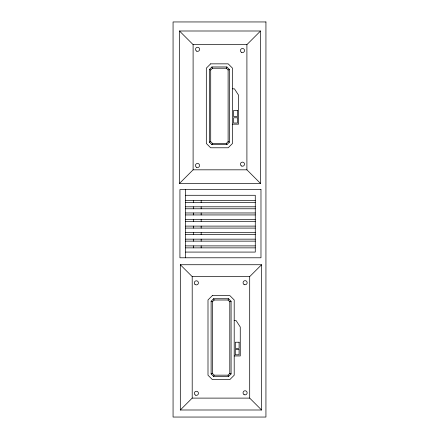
<?xml version="1.0" encoding="UTF-8"?>
<svg xmlns="http://www.w3.org/2000/svg" width="439" height="439" viewBox="0 0 439 439"><rect width="100%" height="100%" fill="white"/><g stroke="black" fill="none" stroke-linecap="round" stroke-linejoin="round"><path stroke-width="0.66" d="M226.359 68.237L228.115 69.993L228.115 141.627L226.359 143.383L212.465 143.383L210.709 141.627L210.709 69.993L212.465 68.237L226.359 68.237L226.892 66.953L229.399 69.461L229.399 142.159L226.892 144.667L211.933 144.667L209.425 142.159L209.425 69.461L211.933 66.953L226.892 66.953M211.933 144.667L212.465 143.383M228.044 300.018L229.8 301.774L229.8 373.408L228.044 375.164L214.144 375.164L212.388 373.408L212.388 301.774L214.144 300.018L228.044 300.018L228.576 298.734L231.084 301.242L231.084 373.94L228.576 376.448L213.617 376.448L211.11 373.94L211.11 301.242L213.617 298.734L228.576 298.734M213.617 376.448L214.144 375.164M260.536 183.447L246.91 169.827L246.91 44.624L260.536 30.999L179.48 30.999L179.48 183.447L260.536 183.447L260.536 30.999M179.48 183.447L193.105 169.827L193.105 44.624L179.48 30.999M261.578 409.993L249.698 398.113L249.698 276.614L261.578 264.733L180.319 264.733L180.319 409.993L261.578 409.993L261.578 264.733M180.319 409.993L192.2 398.113L192.2 276.614L180.319 264.733M228.115 69.993L229.399 69.461M209.425 142.159L210.709 141.627M229.8 301.774L231.084 301.242M211.11 373.94L212.388 373.408M193.105 44.624L246.91 44.624M232.511 88.826L234.437 88.826L238.569 95.208L238.569 124.166L232.511 124.166M193.105 169.827L246.91 169.827M185.637 195.284L255.273 195.284L255.273 252.079L185.637 252.079M185.637 200.639L255.273 200.639M185.637 202.615L255.273 202.615M185.637 206.802L255.273 206.802M185.637 208.777L255.273 208.777M185.637 212.964L255.273 212.964M185.637 214.94L255.273 214.94M185.637 219.335L255.273 219.335M185.637 221.311L255.273 221.311M185.637 226.112L255.273 226.112M185.637 228.088L255.273 228.088M185.637 232.686L255.273 232.686M185.637 234.662L255.273 234.662M185.637 239.162L255.273 239.162M185.637 241.137L255.273 241.137M185.637 245.889L255.273 245.889M185.637 247.865L255.273 247.865M192.2 276.614L249.698 276.614M234.196 320.607L236.122 320.607L240.254 326.989L240.254 355.947L234.196 355.947M192.2 398.113L249.698 398.113M209.425 69.461L210.709 69.993M228.115 141.627L229.399 142.159M211.11 301.242L212.388 301.774M229.8 373.408L231.084 373.94M211.933 66.953L212.465 68.237M226.359 143.383L226.892 144.667M213.617 298.734L214.144 300.018M228.044 375.164L228.576 376.448M201.166 200.639L201.166 202.615M201.166 206.802L201.166 208.777M201.166 212.964L201.166 214.94M201.166 219.335L201.166 221.311M201.166 226.112L201.166 228.088M201.166 232.686L201.166 234.662M201.166 239.162L201.166 241.137M201.166 245.889L201.166 247.865M193.401 200.639L193.401 202.615M193.401 206.802L193.401 208.777M193.401 212.964L193.401 214.94M193.401 219.335L193.401 221.311M193.401 226.112L193.401 228.088M193.401 232.686L193.401 234.662M193.401 239.162L193.401 241.137M193.401 245.889L193.401 247.865M185.637 189.577L185.637 257.786M210.643 63.847L206.314 68.177L206.314 143.449L210.643 147.778L228.181 147.778L232.511 143.449L232.511 68.177L228.181 63.847L210.643 63.847M212.328 295.628L207.998 299.958L207.998 375.224L212.328 379.554L229.866 379.554L234.196 375.224L234.196 299.958L229.866 295.628L212.328 295.628M265.935 21.95L173.065 21.95L173.065 417.05L265.935 417.05L265.935 21.95M237.422 110.447L233.619 110.447L233.619 116.598L237.422 116.598L237.422 110.447M237.395 117.778L233.592 117.778L233.592 123.013L237.395 123.013L237.395 117.778M260.98 189.577L179.93 189.577L179.93 257.786L260.98 257.786L260.98 189.577M239.107 342.228L235.304 342.228L235.304 348.379L239.107 348.379L239.107 342.228M239.079 349.559L235.277 349.559L235.277 354.794L239.079 354.794L239.079 349.559M196.546 51.089A2.052 2.052 0 0 0 199.63 49.311A2.052 2.052 0 0 0 196.546 47.533A2.052 2.052 0 0 0 196.546 51.089M241.466 52.312A2.052 2.052 0 0 0 244.55 50.529A2.052 2.052 0 0 0 241.466 48.751A2.052 2.052 0 0 0 241.466 52.312M244.084 284.494A2.052 2.052 0 0 0 247.162 282.716A2.052 2.052 0 0 0 244.084 280.938A2.052 2.052 0 0 0 244.084 284.494M194.932 284.302A2.052 2.052 0 0 0 198.368 283.38A2.052 2.052 0 0 0 195.854 280.867A2.052 2.052 0 0 0 194.932 284.302M195.377 395.084A2.052 2.052 0 0 0 198.455 393.306A2.052 2.052 0 0 0 195.377 391.528A2.052 2.052 0 0 0 195.377 395.084M244.062 394.595A2.052 2.052 0 0 0 247.146 392.817A2.052 2.052 0 0 0 244.062 391.039A2.052 2.052 0 0 0 244.062 394.595M196.48 167.264A2.052 2.052 0 0 0 199.564 165.481A2.052 2.052 0 0 0 196.48 163.703A2.052 2.052 0 0 0 196.48 167.264M241.45 165.953A2.052 2.052 0 0 0 244.534 164.17A2.052 2.052 0 0 0 241.45 162.392A2.052 2.052 0 0 0 241.45 165.953"/></g></svg>
